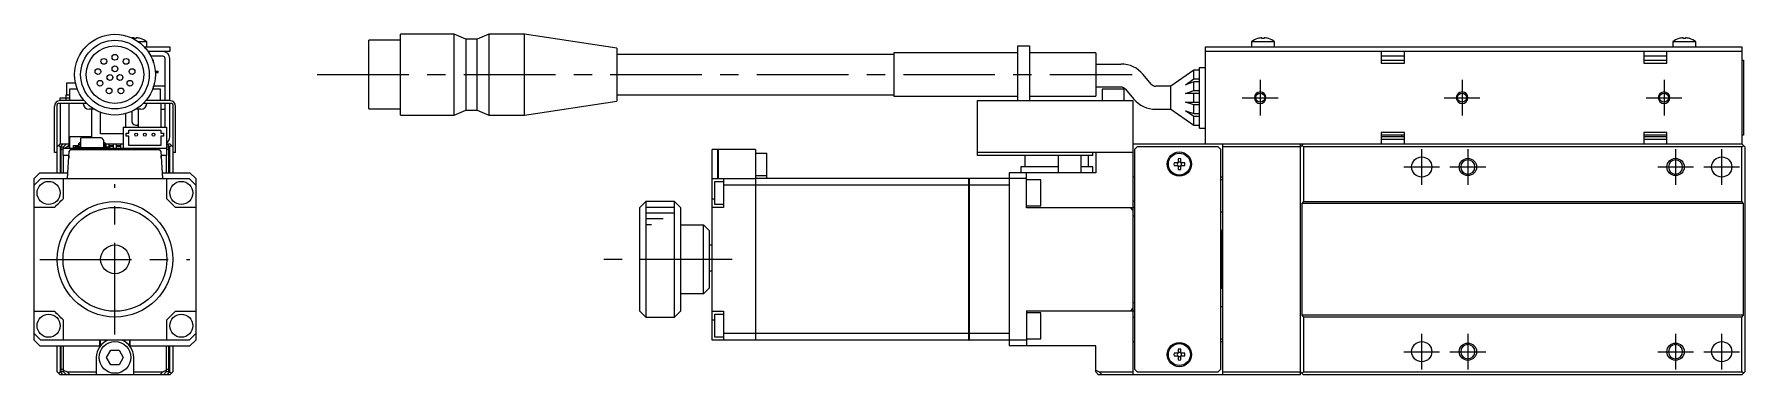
# Model space of a CAD drawing. Extents: x -1 to 623, y -8 to 193.
# Drawn here: x 326.5 to 623, y 73 to 132 of the extents above; entities that cross this region are included whole.
import ezdxf

# ---------------------------------------------------------------- set-up
doc = ezdxf.new("R2010")
doc.units = 0
doc.header["$LTSCALE"] = 0.5
doc.linetypes.add('CENTER', pattern=[50.8, 31.75, -6.35, 6.35, -6.35])
for name, color, linetype in [('MSM_CENTER', 1, 'CENTER'), ('MSM_CONTINUOUS', 7, 'CONTINUOUS'), ('MSM_NARROW', 5, 'CONTINUOUS')]:
    doc.layers.add(name, color=color, linetype=linetype)

msp = doc.modelspace()

# ---------------------------------------------------------------- linework, layer by layer
at = {"layer": 'MSM_CENTER'}
for p, q in [((375.561042, 125), (516.82389, 125)), ((539.000003, 124.1), (539.000003, 117.9)), ((574.000003, 124.1), (574.000003, 117.9)), ((609.000003, 124.1), (609.000003, 117.9)), ((535.900003, 121), (542.100003, 121)), ((570.900003, 121), (577.100003, 121)), ((605.900003, 121), (612.100003, 121)), ((567.000003, 105.9), (567.000003, 112.1)), ((575.000003, 112.1), (575.000003, 105.9)), ((611.000003, 112.1), (611.000003, 105.9)), ((619.000003, 105.9), (619.000003, 112.1)), ((563.900003, 109), (570.100003, 109)), ((571.900003, 109), (578.100003, 109)), ((607.900003, 109), (614.100003, 109)), ((615.900003, 109), (622.100003, 109)), ((340.500003, 80), (340.500003, 106)), ((327.500003, 93), (353.500003, 93)), ((447.455752, 93), (422.827392, 93)), ((567.000003, 73.9), (567.000003, 80.1)), ((575.000003, 80.1), (575.000003, 73.9)), ((611.000003, 80.1), (611.000003, 73.9)), ((619.000003, 73.9), (619.000003, 80.1)), ((563.900003, 77), (570.100003, 77)), ((571.900003, 77), (578.100003, 77)), ((607.900003, 77), (614.100003, 77)), ((615.900003, 77), (622.100003, 77))]:
    msp.add_line(p, q, dxfattribs=at)
at = {"layer": 'MSM_CONTINUOUS'}
for p, q in [((343.800002, 131.255732), (343.800002, 131.387476)), ((344.200002, 131.255732), (343.800002, 131.255732)), ((344.200002, 131.387476), (344.200002, 131.255732)), ((346.000002, 130.697999), (344.566059, 130.697999)), ((344.950002, 131.255732), (344.928711, 131.255732)), ((346.000002, 129.8), (346.000002, 130.697999)), ((390.000003, 130.95), (384.500003, 130.95)), ((384.500003, 119.05), (384.500003, 130.95)), ((399.300003, 132), (390.000003, 132)), ((390.000003, 118), (390.000003, 132)), ((401.300003, 131.15), (399.300003, 132)), ((399.300003, 118), (399.300003, 132)), ((403.300003, 131.15), (401.300003, 131.15)), ((401.300003, 131.15), (401.300003, 118.85)), ((405.300003, 132), (403.300003, 131.15)), ((403.300003, 118.85), (403.300003, 131.15)), ((411.500003, 132), (405.300003, 132)), ((405.300003, 132), (405.300003, 118)), ((427.500003, 129.57), (411.500003, 132)), ((411.500003, 118), (411.500003, 132)), ((537.500003, 130.697999), (537.500003, 129.8)), ((541.500003, 130.697999), (537.500003, 130.697999)), ((538.571295, 131.255732), (538.550003, 131.255732)), ((539.300003, 131.255732), (539.300003, 131.387476)), ((539.700003, 131.255732), (539.300003, 131.255732)), ((539.700003, 131.387476), (539.700003, 131.255732)), ((540.450003, 131.255732), (540.428712, 131.255732)), ((541.500003, 129.8), (541.500003, 130.697999)), ((610.500003, 130.697999), (610.500003, 129.8)), ((614.500003, 130.697999), (610.500003, 130.697999)), ((611.571295, 131.255732), (611.550003, 131.255732)), ((612.300003, 131.255732), (612.300003, 131.387476)), ((612.700003, 131.255732), (612.300003, 131.255732)), ((612.700003, 131.387476), (612.700003, 131.255732)), ((613.450003, 131.255732), (613.428712, 131.255732)), ((614.500003, 129.8), (614.500003, 130.697999)), ((345.600003, 129.8), (350.000002, 129.8)), ((350.000002, 129), (346.244566, 129)), ((348.800002, 128.2), (346.725756, 128.2)), ((347.200002, 127.5), (347.038352, 127.5)), ((347.200002, 127.027317), (347.200002, 127.5)), ((349.200002, 120.5), (349.200002, 127.8)), ((350.000002, 129.8), (350.000002, 129)), ((350.000002, 120.5), (350.000002, 127.8)), ((427.500003, 129.57), (427.500003, 120.43)), ((475.500003, 128.5), (427.500003, 128.5)), ((475.500003, 128.75), (475.500003, 121.25)), ((497.000003, 128.75), (475.500003, 128.75)), ((497.000003, 130), (499.000003, 130)), ((497.000003, 120.5), (497.000003, 130)), ((499.000003, 130), (499.000003, 120.5)), ((510.500003, 128.75), (499.000003, 128.75)), ((510.500003, 128.75), (510.500003, 121.25)), ((529.500003, 129.8), (622.500003, 129.8)), ((529.500003, 113), (529.500003, 129.8)), ((622.500003, 129), (529.500003, 129)), ((560.000003, 129), (560.000003, 127)), ((564.000003, 128.2), (560.000003, 128.2)), ((560.000003, 127.5), (564.000003, 127.5)), ((564.000003, 127), (564.000003, 129)), ((605.500003, 129), (605.500003, 127)), ((609.500003, 128.2), (605.500003, 128.2)), ((605.500003, 127.5), (609.500003, 127.5)), ((609.500003, 127), (609.500003, 129)), ((622.500003, 129.8), (622.500003, 113)), ((622.500003, 127.5), (622.800003, 127.5)), ((622.800003, 127.5), (622.800003, 114.5)), ((347.472046, 125.625), (348.000002, 125.625)), ((347.489951, 125.375), (348.000002, 125.375)), ((348.000002, 125.375), (348.000002, 125.625)), ((510.500003, 126.830222), (514.887142, 126.830222)), ((520.132882, 123.357213), (518.717365, 125.04416)), ((527.500003, 125.75), (523.500003, 123)), ((528.500003, 125.75), (527.500003, 125.75)), ((527.500003, 124.25), (527.500003, 125.75)), ((528.500003, 115.75), (528.500003, 126.25)), ((528.500003, 126.25), (529.500003, 126.25)), ((560.000003, 127), (564.000003, 127)), ((605.500003, 127), (609.500003, 127)), ((333.662606, 123.5), (332.100002, 123.5)), ((332.100002, 123.5), (332.100002, 121.5)), ((333.961655, 122.5), (332.600003, 122.5)), ((332.600003, 122.5), (332.600003, 120.5)), ((348.400003, 122.5), (347.038352, 122.5)), ((347.200002, 122.5), (347.200002, 122.972683)), ((349.200002, 123), (347.208207, 123)), ((348.400003, 120.5), (348.400003, 122.5)), ((514.887142, 122.830222), (510.500003, 122.830222)), ((515.400003, 122.5), (511.600003, 122.5)), ((511.600003, 122.5), (511.600003, 120.5)), ((515.400003, 120.5), (515.400003, 122.5)), ((515.653187, 122.47301), (517.068704, 120.786062)), ((523.500003, 123), (520.898926, 123)), ((523.500003, 119), (523.500003, 123)), ((526.045458, 123.25), (527.500003, 124.25)), ((527.500003, 123.75), (526.045458, 123.25)), ((526.045458, 121.75), (527.500003, 122.25)), ((528.500003, 121.75), (526.045458, 121.75)), ((527.500003, 124.25), (528.500003, 124.25)), ((528.500003, 123.75), (527.500003, 123.75)), ((527.500003, 122.25), (527.500003, 123.75)), ((527.500003, 122.25), (528.500003, 122.25)), ((527.500003, 120.25), (527.500003, 121.75)), ((330.000003, 111.5), (330.000003, 119.5)), ((330.500002, 108), (330.500005, 119.8)), ((335.601024, 120), (330.700003, 120)), ((331.000002, 120.5), (331.000002, 121)), ((331.000002, 121), (332.600003, 121)), ((331.000002, 120), (331.000002, 113)), ((335.138101, 120.5), (331.000003, 120.5)), ((332.000002, 121.5), (332.600003, 121.5)), ((332.000002, 121.5), (332.000002, 120.5)), ((332.500003, 120), (332.500003, 113)), ((335.000003, 120.669873), (335.000003, 120.5)), ((336.894452, 119), (336.000003, 119)), ((336.500003, 114.08), (336.500003, 119)), ((343.400002, 118.628971), (343.400002, 117)), ((345.000003, 119), (344.105555, 119)), ((344.500003, 119), (344.500003, 115.9)), ((350.300003, 120), (345.398983, 120)), ((350.000003, 120.5), (345.861906, 120.5)), ((346.000003, 120.5), (346.000003, 120.669873)), ((348.500003, 115.9), (348.500003, 120)), ((348.500003, 119), (349.200002, 119)), ((349.200002, 115.9), (349.200002, 120)), ((350.000002, 114.2), (350.000002, 120)), ((350.500005, 119.8), (350.500002, 108)), ((351.000003, 111.5), (351.000003, 119.5)), ((384.500003, 119.05), (390.000003, 119.05)), ((399.300003, 118), (401.300003, 118.85)), ((401.300003, 118.85), (403.300003, 118.85)), ((403.300003, 118.85), (405.300003, 118)), ((411.500003, 118), (427.500003, 120.43)), ((427.500003, 121.5), (475.500003, 121.5)), ((475.500003, 121.25), (497.000003, 121.25)), ((490.000003, 120.5), (517.000003, 120.5)), ((490.000003, 111), (490.000003, 120.5)), ((499.000003, 121.25), (510.500003, 121.25)), ((517.000003, 73), (517.000003, 120.5)), ((520.898926, 119), (523.500003, 119)), ((523.500003, 119), (527.500003, 116.25)), ((527.500003, 119.75), (526.045458, 120.25)), ((526.045458, 120.25), (528.500003, 120.25)), ((526.045458, 118.75), (527.500003, 118.25)), ((527.500003, 117.75), (526.045458, 118.75)), ((528.500003, 119.75), (527.500003, 119.75)), ((527.500003, 118.25), (527.500003, 119.75)), ((338.000002, 114.75), (338.000002, 118.461652)), ((341.925001, 115.9), (341.925001, 112.2)), ((341.925001, 115.9), (349.425001, 115.9)), ((342.300002, 118.235386), (342.300002, 115.9)), ((349.425001, 115.9), (349.425001, 112.2)), ((390.000003, 118), (399.300003, 118)), ((405.300003, 118), (411.500003, 118)), ((527.500003, 118.25), (528.500003, 118.25)), ((528.500003, 117.75), (527.500003, 117.75)), ((527.500003, 116.25), (527.500003, 117.75)), ((527.500003, 116.25), (528.500003, 116.25)), ((528.500003, 115.75), (529.500003, 115.75)), ((330.500002, 112.5), (331.000002, 113)), ((331.000002, 112.5), (330.750002, 112.75)), ((331.500002, 113), (331.000002, 112.5)), ((331.000002, 113), (332.600001, 113)), ((331.600001, 112.5), (332.100001, 113)), ((332.000002, 112.900001), (332.000002, 113)), ((332.600001, 112.887628), (332.212374, 112.5)), ((336.400001, 114.2), (332.600001, 114.2)), ((332.600001, 114.2), (332.600001, 112.2)), ((333.325001, 112.75), (334.157501, 112.75)), ((333.325001, 112.2), (333.325001, 112.75)), ((334.157501, 112.53), (334.157501, 112.86)), ((334.387501, 112.86), (334.387501, 112.53)), ((334.387501, 112.75), (334.597501, 112.75)), ((334.597501, 113.19), (334.487501, 113.19)), ((334.597501, 112.96), (334.487501, 112.96)), ((334.597501, 112.4), (334.597501, 113.98)), ((334.697501, 114.08), (338.07608, 114.08)), ((336.400001, 114.08), (336.400001, 114.2)), ((341.925001, 114.75), (338.000002, 114.75)), ((338.146791, 114.050711), (338.468212, 113.729289)), ((338.497501, 113.658579), (338.497501, 112.4)), ((338.607501, 113.19), (338.497501, 113.19)), ((338.607501, 112.96), (338.497501, 112.96)), ((338.497501, 112.75), (338.707501, 112.75)), ((338.707501, 112.86), (338.707501, 112.53)), ((338.906332, 113), (341.925001, 113)), ((338.937501, 112.53), (338.937501, 112.86)), ((338.937501, 112.75), (339.000001, 112.75)), ((339.000001, 112.437298), (339.000001, 113)), ((339.500001, 112.43), (339.500001, 113)), ((339.500001, 112.75), (340.250001, 112.75)), ((340.250001, 112.2), (340.250001, 113)), ((340.750001, 112.2), (340.750001, 113)), ((340.750001, 112.75), (341.500001, 112.75)), ((341.500001, 112.2), (341.500001, 113)), ((342.425001, 114.85), (342.925001, 114.85)), ((342.425001, 114.35), (342.425001, 114.85)), ((342.925001, 114.35), (342.425001, 114.35)), ((342.925001, 115.4), (348.425001, 115.4)), ((342.925001, 114.85), (342.925001, 115.4)), ((342.925001, 112.7), (342.925001, 114.35)), ((348.425001, 112.7), (342.925001, 112.7)), ((348.425001, 115.4), (348.425001, 114.85)), ((348.425001, 114.85), (348.925001, 114.85)), ((348.425001, 114.35), (348.425001, 112.7)), ((348.925001, 114.35), (348.425001, 114.35)), ((348.925001, 114.85), (348.925001, 114.35)), ((349.425001, 113), (350.000002, 113)), ((350.000002, 112.5), (349.500002, 113)), ((350.000002, 113), (350.500002, 112.5)), ((350.250002, 112.75), (350.000002, 112.5)), ((517.000003, 113), (622.500003, 113)), ((532.500003, 73), (532.500003, 113)), ((546.500003, 113), (546.000003, 112.5)), ((546.000003, 73), (546.000003, 113)), ((546.250003, 112.75), (546.500003, 112.5)), ((564.000003, 115), (560.000003, 115)), ((560.000003, 115), (560.000003, 113)), ((564.000003, 114.5), (560.000003, 114.5)), ((560.000003, 114.3), (564.000003, 114.3)), ((560.000003, 113.8), (564.000003, 113.8)), ((563.500003, 114.5), (563.500003, 114.3)), ((564.000003, 113), (564.000003, 115)), ((609.500003, 115), (605.500003, 115)), ((605.500003, 115), (605.500003, 113)), ((609.500003, 114.5), (605.500003, 114.5)), ((605.500003, 114.3), (609.500003, 114.3)), ((605.500003, 113.8), (609.500003, 113.8)), ((609.500003, 113), (609.500003, 115)), ((622.800003, 114.5), (622.500003, 114.5)), ((623.000003, 112.5), (622.500003, 113)), ((622.500003, 112.5), (622.750003, 112.75)), ((330.500003, 111.5), (330.000003, 111.5)), ((331.000002, 112.5), (331.000002, 108)), ((331.200002, 112.5), (331.600001, 112.5)), ((331.200002, 108), (331.200002, 112.5)), ((331.500001, 112), (331.200002, 112)), ((331.500001, 111), (331.500001, 112.2)), ((349.500001, 112.2), (331.500001, 112.2)), ((332.529711, 111), (331.500001, 111)), ((331.600001, 112.2), (331.600001, 112.5)), ((331.600001, 108), (331.600001, 111)), ((332.212374, 112.5), (331.612374, 112.2)), ((332.600001, 112.5), (332.212374, 112.5)), ((332.250003, 107), (332.580122, 111.720927)), ((332.500001, 111), (332.500001, 110.575138)), ((332.879392, 112), (348.120615, 112)), ((333.547501, 112.2), (333.547501, 112.43)), ((334.057501, 112.43), (333.547501, 112.43)), ((333.797501, 112.2), (333.797501, 112.43)), ((333.863897, 112.2), (333.863897, 112.43)), ((334.277501, 112.2), (334.277501, 112.284033)), ((338.397501, 112.3), (334.697501, 112.3)), ((336.277501, 112.2), (336.277501, 112.3)), ((336.400001, 112.2), (336.400001, 112.3)), ((337.250002, 112.2), (337.250002, 112.3)), ((337.812501, 112.2), (337.812501, 112.3)), ((338.497501, 112.625), (338.707501, 112.625)), ((338.937501, 112.625), (339.000001, 112.625)), ((339.000001, 112.2), (339.000001, 112.202138)), ((339.547501, 112.43), (339.037501, 112.43)), ((339.231106, 112.43), (339.231106, 112.2)), ((339.297501, 112.43), (339.297501, 112.2)), ((339.500001, 112.625), (340.250001, 112.625)), ((339.547501, 112.43), (339.547501, 112.2)), ((340.750001, 112.625), (341.500001, 112.625)), ((348.419884, 111.720927), (348.750003, 107)), ((349.500001, 111), (348.470296, 111)), ((348.500001, 110.575195), (348.500001, 111)), ((349.400003, 111), (349.400003, 108)), ((349.425001, 112.5), (349.800002, 112.5)), ((349.500001, 111), (349.500001, 112.2)), ((349.800002, 112), (349.500001, 112)), ((349.800002, 112.5), (349.800002, 108)), ((350.000002, 108), (350.000002, 112.5)), ((351.000003, 111.5), (350.500003, 111.5)), ((445.000003, 112), (444.000003, 112)), ((444.000003, 79), (444.000003, 112)), ((445.000003, 107), (445.000003, 112)), ((445.000003, 111.95), (445.050003, 111.95)), ((451.500003, 112), (445.050003, 112)), ((445.050003, 112), (445.050003, 107)), ((451.500003, 112), (451.500003, 79)), ((451.500003, 111.4), (453.500003, 111.4)), ((451.500003, 111), (451.550003, 111)), ((451.550003, 111), (451.550003, 79)), ((453.500003, 107), (453.500003, 111.4)), ((517.000003, 111.5), (490.000003, 111.5)), ((510.000003, 111), (490.000003, 111)), ((498.250003, 109), (498.250003, 111)), ((504.000003, 111), (504.000003, 108)), ((508.000003, 108), (508.000003, 111)), ((509.250003, 109), (509.250003, 111)), ((510.000003, 111), (510.000003, 111.5)), ((510.500001, 111.5), (510.500001, 108)), ((517.700003, 112.5), (517.200003, 112)), ((517.200003, 112), (517.200003, 74)), ((531.700003, 112.5), (517.700003, 112.5)), ((524.760003, 109.74), (524.080819, 109.74)), ((524.760003, 110.419185), (524.760003, 109.74)), ((525.240003, 109.74), (525.240003, 110.419185)), ((525.919188, 109.74), (525.240003, 109.74)), ((532.200003, 112), (531.700003, 112.5)), ((532.200003, 74), (532.200003, 112)), ((546.000003, 112.5), (532.500003, 112.5)), ((546.500003, 112.5), (546.500003, 103)), ((622.500003, 112.5), (546.500003, 112.5)), ((622.500003, 103), (622.500003, 112.5)), ((623.000003, 112.5), (623.000003, 73.5)), ((327.500003, 108), (326.500003, 107)), ((326.500003, 79), (326.500003, 107)), ((327.500003, 108), (332.31993, 108)), ((327.654771, 107), (353.345236, 107)), ((331.500003, 107), (331.500003, 103.5)), ((348.680076, 108), (353.500003, 108)), ((349.500003, 103.5), (349.500003, 107)), ((354.500003, 107), (353.500003, 108)), ((354.500003, 107), (354.500003, 79)), ((444.000003, 107), (451.500003, 107)), ((446.000003, 107), (446.000003, 102)), ((451.500003, 106.99), (451.550003, 106.99)), ((451.550003, 107.5), (453.500003, 107.5)), ((488.500003, 107), (451.550003, 107)), ((488.500003, 79), (488.500003, 107)), ((488.500003, 106.99), (488.550003, 106.99)), ((488.550003, 107), (488.550003, 79)), ((498.500003, 107), (488.550003, 107)), ((495.500003, 108), (495.500003, 78)), ((510.500001, 108), (495.500003, 108)), ((497.500003, 109), (497.500003, 108)), ((504.000003, 109), (497.500003, 109)), ((498.500003, 101.9), (498.500003, 108)), ((501.000003, 106.75), (498.500003, 106.75)), ((501.000003, 102.25), (501.000003, 106.75)), ((510.000003, 109), (508.000003, 109)), ((510.000003, 108), (510.000003, 109)), ((517.200003, 107.25), (517.000003, 107.25)), ((524.080819, 109.26), (524.760003, 109.26)), ((524.760003, 109.26), (524.760003, 108.580816)), ((525.240003, 108.580816), (525.240003, 109.26)), ((525.240003, 109.26), (525.919188, 109.26)), ((532.500003, 107.25), (532.200003, 107.25)), ((532.500003, 106.75), (532.200003, 106.75)), ((444.500003, 102.5), (444.500003, 106.5)), ((444.500003, 106.5), (446.000003, 106.5)), ((451.500003, 105.845233), (446.000003, 105.845233)), ((451.500003, 105.84134), (451.550003, 105.84134)), ((488.500003, 105.845233), (451.550003, 105.845233)), ((488.500003, 105.84134), (488.550003, 105.84134)), ((495.500003, 105.845233), (488.550003, 105.845233)), ((330.000003, 102), (326.500003, 102)), ((354.500003, 102), (351.000003, 102)), ((432.500003, 103), (431.500003, 102)), ((431.500003, 84), (431.500003, 102)), ((432.500003, 103), (432.500003, 83)), ((437.500003, 103), (432.500003, 103)), ((437.500003, 83), (437.500003, 103)), ((438.500003, 102), (437.500003, 103)), ((438.500003, 102), (438.500003, 84)), ((444.000003, 103.5), (444.500003, 103.5)), ((446.000003, 102), (444.000003, 102)), ((446.000003, 102.5), (444.500003, 102.5)), ((498.500003, 102.25), (501.000003, 102.25)), ((517.000003, 101.9), (498.500003, 101.9)), ((516.500003, 101.9), (517.000003, 101.4)), ((517.200003, 103), (517.000003, 103)), ((517.200003, 102), (517.000003, 102)), ((532.200003, 101.25), (532.500003, 101.25)), ((546.500003, 103), (546.200003, 102.7)), ((622.800003, 102.7), (546.200003, 102.7)), ((546.200003, 102.7), (546.200003, 83.3)), ((546.500003, 103), (622.500003, 103)), ((622.800003, 102.7), (622.500003, 103)), ((622.800003, 83.3), (622.800003, 102.7)), ((438.500003, 99), (442.500003, 99)), ((443.500003, 98), (442.500003, 99)), ((442.500003, 87), (442.500003, 99)), ((443.500003, 98), (443.500003, 88)), ((517.200003, 100.5), (517.000003, 100.5)), ((532.300003, 98), (532.200003, 98)), ((532.300003, 88), (532.300003, 98)), ((532.500003, 97.8), (532.300003, 98)), ((443.500003, 95.5), (444.000003, 95.5)), ((443.500003, 91), (444.000003, 91)), ((442.500003, 87), (438.500003, 87)), ((442.500003, 87), (443.500003, 88)), ((532.200003, 88), (532.300003, 88)), ((532.300003, 88), (532.500003, 88.2)), ((326.500003, 84), (330.000003, 84)), ((351.000003, 84), (354.500003, 84)), ((431.500003, 84), (432.500003, 83)), ((437.500003, 83), (438.500003, 84)), ((444.000003, 84), (446.000003, 84)), ((444.500003, 83.5), (446.000003, 83.5)), ((444.500003, 79.5), (444.500003, 83.5)), ((446.000003, 84), (446.000003, 79)), ((498.500003, 84.1), (517.000003, 84.1)), ((498.500003, 84.1), (498.500003, 78)), ((501.000003, 83.75), (498.500003, 83.75)), ((501.000003, 79.25), (501.000003, 83.75)), ((517.000003, 84.6), (516.500003, 84.1)), ((517.000003, 85.5), (517.200003, 85.5)), ((517.200003, 84), (517.000003, 84)), ((532.500003, 84.75), (532.200003, 84.75)), ((546.200003, 83.3), (546.500003, 83)), ((622.800003, 83.3), (546.200003, 83.3)), ((622.500003, 83), (622.800003, 83.3)), ((331.500003, 82.5), (331.500003, 79)), ((349.500003, 79), (349.500003, 82.5)), ((432.500003, 83), (437.500003, 83)), ((444.000003, 82.5), (444.500003, 82.5)), ((451.500003, 80.154768), (446.000003, 80.154768)), ((451.500003, 80.158661), (451.550003, 80.158661)), ((488.500003, 80.154768), (451.550003, 80.154768)), ((488.500003, 80.158661), (488.550003, 80.158661)), ((495.500003, 80.154768), (488.550003, 80.154768)), ((517.000003, 83), (517.200003, 83)), ((546.500003, 83), (546.500003, 73.5)), ((622.500003, 83), (546.500003, 83)), ((622.500003, 73.5), (622.500003, 83)), ((326.500003, 79), (327.500003, 78)), ((327.500003, 78), (337.900003, 78)), ((353.345236, 79), (327.654771, 79)), ((330.500002, 73.5), (330.500002, 78)), ((331.000002, 78), (331.000002, 73.5)), ((331.200002, 73.5), (331.200002, 78)), ((331.600001, 73.5), (331.600001, 78)), ((337.900003, 78), (337.900003, 79)), ((338.010525, 78.089257), (338.010525, 79)), ((339.056627, 76), (339.778314, 77.25)), ((339.778314, 77.25), (341.22169, 77.25)), ((341.22169, 77.25), (341.943378, 76)), ((342.989481, 79), (342.989481, 78.08926)), ((343.100003, 79), (343.100003, 78)), ((343.100003, 78), (353.500003, 78)), ((349.400003, 78), (349.400003, 73.5)), ((349.800002, 78), (349.800002, 73.5)), ((350.000002, 73.5), (350.000002, 78)), ((350.500002, 78), (350.500002, 73.5)), ((353.500003, 78), (354.500003, 79)), ((451.500003, 79), (444.000003, 79)), ((446.000003, 79.5), (444.500003, 79.5)), ((451.500003, 79.01), (451.550003, 79.01)), ((488.500003, 79), (451.550003, 79)), ((488.500003, 79.01), (488.550003, 79.01)), ((498.500003, 79), (488.550003, 79)), ((510.500001, 78), (495.500003, 78)), ((498.500003, 79.25), (501.000003, 79.25)), ((510.500003, 73.5), (510.499974, 78)), ((517.000003, 78.75), (517.200003, 78.75)), ((524.760003, 77.419185), (524.760003, 76.74)), ((525.240003, 76.74), (525.240003, 77.419185)), ((532.200003, 79.25), (532.500003, 79.25)), ((532.200003, 78.75), (532.500003, 78.75)), ((337.250004, 76), (337.250004, 73)), ((339.778314, 74.75), (339.056627, 76)), ((341.22169, 74.75), (339.778314, 74.75)), ((341.943378, 76), (341.22169, 74.75)), ((343.750004, 73), (343.750004, 76)), ((524.760003, 76.74), (524.080819, 76.74)), ((524.080819, 76.26), (524.760003, 76.26)), ((524.760003, 76.26), (524.760003, 75.580816)), ((525.919188, 76.74), (525.240003, 76.74)), ((525.240003, 75.580816), (525.240003, 76.26)), ((525.240003, 76.26), (525.919188, 76.26)), ((331.000002, 73), (330.500002, 73.5)), ((330.750002, 73.25), (331.000002, 73.5)), ((331.000002, 73.5), (331.500002, 73)), ((350.000002, 73), (331.000002, 73)), ((331.200002, 74), (331.600001, 74)), ((331.600001, 73.5), (331.200002, 73.5)), ((331.600001, 73.806186), (332.212374, 73.5)), ((332.100001, 73), (331.600001, 73.5)), ((332.000002, 73), (332.000002, 73.099999)), ((332.212374, 73.5), (332.712374, 73)), ((332.212374, 73.5), (337.250004, 73.5)), ((343.750004, 73.5), (348.787631, 73.5)), ((348.287631, 73), (348.787631, 73.5)), ((348.787631, 73.5), (349.400003, 73.806187)), ((349.400003, 73.5), (348.900003, 73)), ((349.000002, 73), (349.000002, 73.099999)), ((349.400003, 74), (349.800002, 74)), ((349.800002, 73.5), (349.400003, 73.5)), ((349.500002, 73), (350.000002, 73.5)), ((350.000002, 73.5), (350.250002, 73.25)), ((350.500002, 73.5), (350.000002, 73)), ((510.500001, 73.806187), (511.112376, 73.5)), ((511.000003, 73), (510.500003, 73.5)), ((546.000003, 73), (511.000003, 73)), ((511.112376, 73.5), (517.000003, 73.5)), ((511.112376, 73.5), (511.612376, 73)), ((517.200003, 74), (517.700003, 73.5)), ((517.700003, 73.5), (531.700003, 73.5)), ((531.700003, 73.5), (532.200003, 74)), ((532.500003, 73.5), (546.000003, 73.5)), ((546.000003, 73.5), (546.500003, 73)), ((546.500003, 73.5), (546.250003, 73.25)), ((546.500003, 73.5), (622.500003, 73.5)), ((622.500003, 73), (546.500003, 73)), ((622.750003, 73.25), (622.500003, 73.5)), ((622.500003, 73), (623.000003, 73.5))]:
    msp.add_line(p, q, dxfattribs=at)
for centre, radius in [((340.500003, 125), 7), ((340.500003, 125), 5.95), ((340.500003, 125), 5), ((338.57164, 127.298133), 0.5), ((340.500003, 128), 0.5), ((342.428366, 127.298133), 0.5), ((337.54558, 125.520945), 0.5), ((339.633978, 124.5), 0.5), ((340.500003, 126), 0.5), ((341.366029, 124.5), 0.5), ((343.454427, 125.520945), 0.5), ((337.901927, 123.5), 0.5), ((339.473943, 122.180922), 0.5), ((341.526064, 122.180922), 0.5), ((343.09808, 123.5), 0.5), ((539.000003, 121), 0.7835), ((574.000003, 121), 0.7835), ((609.000003, 121), 0.7835), ((344.175001, 114.6), 0.25), ((345.675001, 114.6), 0.25), ((347.175001, 114.6), 0.25), ((525.000003, 109.5), 2.1), ((525.000003, 109.5), 1.9), ((567.000003, 109), 1.75), ((619.000003, 109), 1.75), ((329.000003, 104.5), 2), ((352.000003, 104.5), 2), ((340.500003, 93), 10), ((340.500003, 93), 9), ((340.500003, 93), 2.5), ((329.000003, 81.5), 2), ((352.000003, 81.5), 2), ((340.500002, 76), 2.75), ((525.000003, 76.5), 2.1), ((525.000003, 76.5), 1.9), ((567.000003, 77), 1.75), ((619.000003, 77), 1.75)]:
    msp.add_circle(centre, radius, dxfattribs=at)
at = {"layer": 'MSM_CONTINUOUS', "extrusion": (0, 0, -1)}
for centre in [(-575.000003, 109), (-611.000003, 109), (-575.000003, 77), (-611.000003, 77)]:
    msp.add_circle(centre, 1.2295, dxfattribs=at)
at = {"layer": 'MSM_CONTINUOUS'}
for centre, radius, start, end in [((344.000002, 128.2), 3.193744, 93.59035, 99.859399), ((344.000002, 128.2), 3.193744, 73.094742, 86.40965), ((344.000002, 128.2), 3.2, 51.317813, 72.729995), ((539.500003, 128.2), 3.2, 107.270005, 128.682187), ((539.500003, 128.2), 3.193744, 93.59035, 106.905258), ((539.500003, 128.2), 3.193744, 73.094742, 86.40965), ((539.500003, 128.2), 3.2, 51.317813, 72.729995), ((612.500003, 128.2), 3.2, 107.270005, 128.682187), ((612.500003, 128.2), 3.193744, 93.59035, 106.905258), ((612.500003, 128.2), 3.193744, 73.094742, 86.40965), ((612.500003, 128.2), 3.2, 51.317813, 72.729995), ((336.000003, 129), 1, 125.73174, 151.001182), ((345.000003, 129), 1, 28.998818, 53.130102), ((348.800002, 127.8), 1.2, 0, 90), ((348.800002, 127.8), 0.4, 0, 90), ((514.887142, 121.830222), 5, 40, 90), ((514.887142, 121.830222), 1, 40, 90), ((520.898926, 124), 1, 220, 270), ((331.000003, 119.5), 1, 90, 180), ((330.700003, 119.8), 0.2, 90, 180), ((336.000003, 120), 1, 180, 270), ((345.000003, 120), 1, 270, 0), ((350.000003, 119.5), 1, 0, 90), ((350.300003, 119.8), 0.2, 0, 90), ((520.898926, 124), 5, 220, 270), ((344.150002, 117), 0.75, 180, 297.818226), ((334.487501, 112.86), 0.33, 90, 180), ((334.487501, 112.86), 0.1, 90, 180), ((334.697501, 113.98), 0.1, 90, 180), ((338.07608, 113.98), 0.1, 45, 90), ((338.397501, 113.658579), 0.1, 0, 45), ((338.607501, 112.86), 0.33, 0, 90), ((338.607501, 112.86), 0.1, 0, 90), ((348.800002, 114.2), 1.2, 301.388111, 0), ((332.879392, 111.7), 0.3, 90, 176), ((334.057501, 112.53), 0.1, 270, 0), ((334.057501, 112.53), 0.33, 270, 0), ((334.697501, 112.4), 0.1, 180, 270), ((338.397501, 112.4), 0.1, 270, 0), ((339.037501, 112.53), 0.33, 180, 270), ((339.037501, 112.53), 0.1, 180, 270), ((348.120615, 111.7), 0.3, 4, 90), ((525.000003, 109.5), 0.95, 165.36671, 194.63329), ((525.000003, 109.5), 0.364721, 138.849633, 221.150367), ((525.000003, 109.5), 0.95, 75.36671, 104.63329), ((525.000003, 109.5), 0.364721, 48.849633, 131.150367), ((525.000003, 109.5), 0.364721, 318.849633, 41.150367), ((525.000003, 109.5), 0.95, 345.36671, 14.63329), ((340.500003, 93), 19, 132.536898, 137.463102), ((340.500003, 93), 19, 42.536898, 47.463102), ((525.000003, 109.5), 0.364721, 228.849633, 311.150367), ((525.000003, 109.5), 0.95, 255.36671, 284.63329), ((317.335925, 116.164079), 19, 311.799844, 318.200156), ((363.664082, 116.164079), 19, 221.799844, 228.200156), ((317.335925, 69.835922), 19, 41.799844, 48.200156), ((363.664082, 69.835922), 19, 131.799844, 138.200156), ((340.500003, 93), 19, 222.536898, 227.463102), ((340.500003, 93), 19, 312.536898, 317.463102), ((340.500004, 76), 3.25, 112.604225, 180), ((340.500004, 76), 3.25, 0, 67.387537), ((525.000003, 76.5), 0.95, 75.36671, 104.63329), ((525.000003, 76.5), 0.95, 165.36671, 194.63329), ((525.000003, 76.5), 0.364721, 138.849633, 221.150367), ((525.000003, 76.5), 0.364721, 48.849633, 131.150367), ((525.000003, 76.5), 0.364721, 228.849633, 311.150367), ((525.000003, 76.5), 0.95, 255.36671, 284.63329), ((525.000003, 76.5), 0.364721, 318.849633, 41.150367), ((525.000003, 76.5), 0.95, 345.36671, 14.63329)]:
    msp.add_arc(centre, radius, start, end, dxfattribs=at)
at = {"layer": 'MSM_NARROW'}
for p, q in [((437.500003, 102), (432.500003, 102)), ((437.500003, 101), (432.500003, 101)), ((435.500003, 100), (432.500003, 100)), ((433.500003, 99), (432.500003, 99))]:
    msp.add_line(p, q, dxfattribs=at)
at = {"layer": 'MSM_NARROW', "extrusion": (0, 0, -1)}
for centre in [(-539.000003, 121), (-574.000003, 121), (-609.000003, 121)]:
    msp.add_circle(centre, 1, dxfattribs=at)
at = {"layer": 'MSM_NARROW'}
for centre in [(575.000003, 109), (611.000003, 109), (575.000003, 77), (611.000003, 77)]:
    msp.add_circle(centre, 1.5, dxfattribs=at)

doc.saveas('drawing.dxf')
